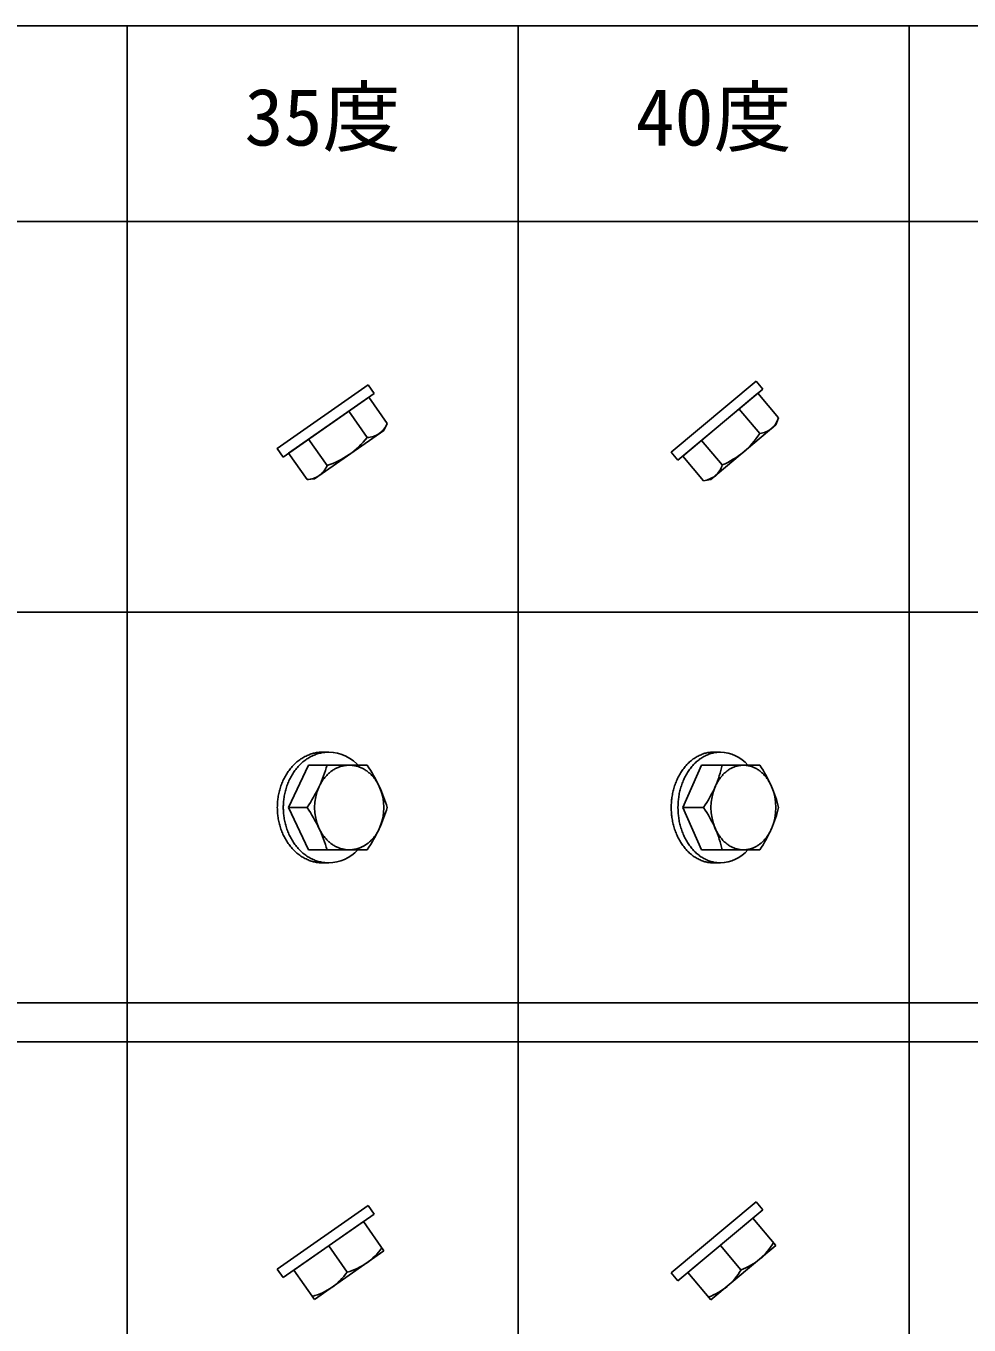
# Model space of a CAD drawing. Units: millimetres, scale not verified. Extents: x -585 to 585, y -390 to 417.
# Drawn here: x -150.5 to -5.8, y 190.5 to 390 of the extents above; entities that cross this region are included whole.
import ezdxf
from ezdxf.enums import TextEntityAlignment as Align

# ---------------------------------------------------------------- set-up
doc = ezdxf.new("R2010")
doc.units = ezdxf.units.MM
doc.header["$LTSCALE"] = 3
doc.layers.add('0-0_0', color=3, linetype='Continuous')
doc.layers.add('F-0', color=4, linetype='Continuous')
doc.styles.add('ＭＳ ゴシック', font='')
doc.styles.get('ＭＳ ゴシック').set_extended_font_data('MS Gothic')

msp = doc.modelspace()

# ---------------------------------------------------------------- linework, layer by layer
at = {"layer": '0-0_0'}
for p, q in [((-38.489, 335.464), (-37.46, 334.238)), ((-111.045, 323.814), (-97.119, 333.565)), ((-98.037, 334.875), (-97.119, 333.565)), ((-50.483, 323.311), (-37.46, 334.238)), ((-49.721, 323.95), (-38.222, 333.599)), ((-38.222, 333.599), (-35.06, 329.831)), ((-110.231, 324.384), (-97.934, 332.994)), ((-97.934, 332.994), (-95.113, 328.965)), ((-37.935, 327.418), (-41.097, 331.187)), ((-98.187, 326.812), (-101.008, 330.842)), ((-35.06, 329.831), (-35.457, 328.739)), ((-95.603, 327.912), (-106.252, 320.456)), ((-95.113, 328.965), (-95.603, 327.912)), ((-35.457, 328.739), (-45.415, 320.383)), ((-104.335, 322.507), (-107.156, 326.537)), ((-43.684, 322.594), (-46.846, 326.362)), ((-107.409, 320.355), (-110.231, 324.384)), ((-46.559, 320.181), (-49.721, 323.95)), ((-106.252, 320.456), (-107.409, 320.355)), ((-45.415, 320.383), (-46.559, 320.181)), ((-110.23, 270), (-107.156, 276.5)), ((-107.156, 276.5), (-98.187, 276.5)), ((-49.721, 270), (-46.846, 276.5)), ((-46.846, 276.5), (-37.934, 276.5)), ((-107.408, 270), (-110.23, 270)), ((-107.156, 263.5), (-110.23, 270)), ((-46.559, 270), (-49.721, 270)), ((-46.846, 263.5), (-49.721, 270)), ((-98.187, 263.5), (-107.156, 263.5)), ((-37.934, 263.5), (-46.846, 263.5)), ((-104.082, 261.5), (-105, 261.5)), ((-43.971, 261.5), (-45, 261.5)), ((-51.511, 198.536), (-38.489, 209.464)), ((-38.489, 209.464), (-37.46, 208.238)), ((-111.963, 199.125), (-98.037, 208.875)), ((-111.045, 197.814), (-97.119, 207.565)), ((-98.037, 208.875), (-97.119, 207.565)), ((-50.483, 197.311), (-37.46, 208.238)), ((-109.407, 198.961), (-98.758, 206.418)), ((-95.603, 201.912), (-98.758, 206.418)), ((-48.951, 198.596), (-38.992, 206.952)), ((-35.457, 202.739), (-38.992, 206.952)), ((-95.603, 201.912), (-106.252, 194.456)), ((-104.082, 202.689), (-101.261, 198.66)), ((-35.457, 202.739), (-45.415, 194.383)), ((-43.972, 202.774), (-40.81, 199.006)), ((-111.045, 197.814), (-111.963, 199.125)), ((-106.252, 194.456), (-109.407, 198.961)), ((-50.483, 197.311), (-51.511, 198.536)), ((-45.415, 194.383), (-48.951, 198.596))]:
    msp.add_line(p, q, dxfattribs=at)
for points in [[(-50.483, 323.311), (-51.511, 324.536), (-38.489, 335.464)], [(-111.045, 323.814), (-111.963, 325.125), (-98.037, 334.875)], [(-111.592, 272.735), (-111.536, 272.933), (-111.474, 273.129), (-111.408, 273.325), (-111.338, 273.519), (-111.264, 273.713), (-111.185, 273.904), (-111.102, 274.094), (-111.015, 274.282), (-110.924, 274.468), (-110.828, 274.651), (-110.728, 274.833), (-110.624, 275.01), (-110.517, 275.186), (-110.405, 275.358), (-110.29, 275.526), (-110.172, 275.692), (-110.049, 275.853), (-109.924, 276.01), (-109.794, 276.164), (-109.662, 276.314), (-109.527, 276.458), (-109.388, 276.599), (-109.248, 276.735), (-109.104, 276.866), (-108.958, 276.993), (-108.81, 277.114), (-108.66, 277.231), (-108.508, 277.343), (-108.353, 277.45), (-108.198, 277.55), (-108.041, 277.646), (-107.883, 277.738), (-107.723, 277.823), (-107.563, 277.903), (-107.402, 277.978), (-107.24, 278.048), (-107.078, 278.113), (-106.916, 278.172), (-106.753, 278.226)], [(-110.675, 272.735), (-110.617, 272.933), (-110.556, 273.129), (-110.49, 273.325), (-110.42, 273.519), (-110.346, 273.713), (-110.267, 273.904), (-110.184, 274.094), (-110.097, 274.282), (-110.005, 274.468), (-109.91, 274.651), (-109.81, 274.833), (-109.707, 275.01), (-109.599, 275.186), (-109.488, 275.358), (-109.372, 275.526), (-109.254, 275.692), (-109.132, 275.853), (-109.006, 276.01), (-108.876, 276.164), (-108.744, 276.314), (-108.609, 276.458), (-108.471, 276.599), (-108.33, 276.735), (-108.186, 276.866), (-108.04, 276.993), (-107.892, 277.114), (-107.742, 277.231), (-107.59, 277.343), (-107.436, 277.45), (-107.28, 277.55), (-107.123, 277.646), (-106.965, 277.738), (-106.805, 277.823), (-106.645, 277.903), (-106.484, 277.978), (-106.323, 278.048), (-106.16, 278.113), (-105.998, 278.172), (-105.836, 278.226)], [(-106.753, 278.226), (-106.591, 278.275), (-106.428, 278.319), (-106.267, 278.358), (-106.105, 278.393), (-105.944, 278.422), (-105.784, 278.446), (-105.625, 278.466), (-105.468, 278.481), (-105.31, 278.492), (-105.155, 278.498), (-105, 278.5), (-104.082, 278.5)], [(-105.836, 278.226), (-105.673, 278.275), (-105.511, 278.319), (-105.349, 278.358), (-105.188, 278.393), (-105.027, 278.422), (-104.867, 278.446), (-104.708, 278.466), (-104.55, 278.481), (-104.392, 278.492), (-104.236, 278.498), (-104.082, 278.5)], [(-50.927, 273.519), (-50.858, 273.713), (-50.784, 273.904), (-50.706, 274.094), (-50.625, 274.282), (-50.539, 274.468), (-50.45, 274.651), (-50.357, 274.833), (-50.26, 275.01), (-50.159, 275.186), (-50.055, 275.358), (-49.947, 275.526), (-49.836, 275.692), (-49.722, 275.853), (-49.604, 276.01), (-49.483, 276.164), (-49.36, 276.314), (-49.233, 276.458), (-49.104, 276.599), (-48.972, 276.735), (-48.838, 276.866), (-48.702, 276.993), (-48.563, 277.114), (-48.422, 277.231), (-48.28, 277.343), (-48.136, 277.45), (-47.99, 277.55), (-47.844, 277.646), (-47.696, 277.738), (-47.546, 277.823), (-47.397, 277.903), (-47.246, 277.978), (-47.095, 278.048), (-46.943, 278.113), (-46.791, 278.172), (-46.639, 278.226), (-46.488, 278.275), (-46.336, 278.319), (-46.185, 278.358), (-46.034, 278.393)], [(-49.898, 273.519), (-49.829, 273.713), (-49.755, 273.904), (-49.678, 274.094), (-49.596, 274.282), (-49.51, 274.468), (-49.422, 274.651), (-49.328, 274.833), (-49.231, 275.01), (-49.13, 275.186), (-49.026, 275.358), (-48.919, 275.526), (-48.808, 275.692), (-48.694, 275.853), (-48.576, 276.01), (-48.455, 276.164), (-48.331, 276.314), (-48.205, 276.458), (-48.075, 276.599), (-47.944, 276.735), (-47.81, 276.866), (-47.673, 276.993), (-47.534, 277.114), (-47.394, 277.231), (-47.251, 277.343), (-47.107, 277.45), (-46.962, 277.55), (-46.815, 277.646), (-46.667, 277.738), (-46.518, 277.823), (-46.368, 277.903), (-46.218, 277.978), (-46.066, 278.048), (-45.915, 278.113), (-45.763, 278.172), (-45.611, 278.226), (-45.459, 278.275), (-45.307, 278.319), (-45.156, 278.358), (-45.006, 278.393)], [(-46.034, 278.393), (-45.883, 278.422), (-45.734, 278.446), (-45.585, 278.466), (-45.437, 278.481), (-45.29, 278.492), (-45.144, 278.498), (-45, 278.5), (-43.971, 278.5)], [(-45.006, 278.393), (-44.855, 278.422), (-44.706, 278.446), (-44.557, 278.466), (-44.409, 278.481), (-44.262, 278.492), (-44.116, 278.498), (-43.971, 278.5)], [(-100.928, 276.5), (-101.049, 276.498), (-101.171, 276.494), (-101.292, 276.485), (-101.414, 276.473), (-101.535, 276.458), (-101.656, 276.439), (-101.776, 276.417), (-101.896, 276.392), (-102.023, 276.362), (-102.149, 276.327), (-102.274, 276.289), (-102.399, 276.247), (-102.523, 276.202), (-102.645, 276.153), (-102.767, 276.1), (-102.888, 276.044), (-103.012, 275.982), (-103.135, 275.915), (-103.256, 275.846), (-103.376, 275.772), (-103.496, 275.694), (-103.612, 275.614), (-103.728, 275.529), (-103.841, 275.441), (-103.955, 275.347), (-104.067, 275.25), (-104.177, 275.15), (-104.284, 275.046), (-104.39, 274.938), (-104.493, 274.827), (-104.594, 274.714), (-104.692, 274.597), (-104.788, 274.477), (-104.882, 274.354), (-104.972, 274.227), (-105.06, 274.098), (-105.145, 273.967), (-105.228, 273.833), (-105.308, 273.696)], [(-100.563, 276.485), (-100.684, 276.494), (-100.806, 276.498), (-100.928, 276.5)], [(-96.316, 273.25), (-96.392, 273.406), (-96.471, 273.557), (-96.548, 273.696), (-96.627, 273.833), (-96.709, 273.967), (-96.795, 274.098), (-96.883, 274.227), (-96.973, 274.354), (-97.067, 274.477), (-97.163, 274.597), (-97.261, 274.714), (-97.362, 274.827), (-97.465, 274.938), (-97.57, 275.046), (-97.678, 275.15), (-97.788, 275.25), (-97.9, 275.347), (-98.014, 275.441), (-98.128, 275.529), (-98.243, 275.614), (-98.36, 275.694), (-98.478, 275.772), (-98.599, 275.846), (-98.72, 275.915), (-98.843, 275.982), (-98.968, 276.044), (-99.088, 276.1), (-99.21, 276.153), (-99.332, 276.202), (-99.456, 276.247), (-99.58, 276.289), (-99.706, 276.327), (-99.832, 276.362), (-99.959, 276.392), (-100.079, 276.417), (-100.199, 276.439), (-100.32, 276.458), (-100.441, 276.473), (-100.563, 276.485)], [(-40.436, 276.5), (-40.55, 276.498), (-40.664, 276.494), (-40.778, 276.485), (-40.891, 276.473), (-41.004, 276.458), (-41.118, 276.439), (-41.23, 276.417), (-41.342, 276.392), (-41.461, 276.362), (-41.578, 276.327), (-41.695, 276.289), (-41.812, 276.247), (-41.927, 276.202), (-42.042, 276.153), (-42.156, 276.1), (-42.269, 276.044), (-42.386, 275.982), (-42.5, 275.915), (-42.614, 275.846), (-42.726, 275.772), (-42.838, 275.694), (-42.947, 275.614), (-43.054, 275.529), (-43.161, 275.441), (-43.267, 275.347), (-43.372, 275.25), (-43.475, 275.15), (-43.575, 275.046), (-43.674, 274.938), (-43.77, 274.827), (-43.865, 274.714), (-43.957, 274.597), (-44.046, 274.477), (-44.134, 274.354), (-44.218, 274.227), (-44.301, 274.098), (-44.381, 273.967), (-44.458, 273.833), (-44.532, 273.696)], [(-40.094, 276.485), (-40.208, 276.494), (-40.322, 276.498), (-40.436, 276.5)], [(-36.124, 273.25), (-36.194, 273.406), (-36.269, 273.557), (-36.34, 273.696), (-36.414, 273.833), (-36.491, 273.967), (-36.571, 274.098), (-36.654, 274.227), (-36.738, 274.354), (-36.826, 274.477), (-36.915, 274.597), (-37.007, 274.714), (-37.102, 274.827), (-37.198, 274.938), (-37.297, 275.046), (-37.398, 275.15), (-37.5, 275.25), (-37.605, 275.347), (-37.711, 275.441), (-37.818, 275.529), (-37.926, 275.614), (-38.034, 275.694), (-38.146, 275.772), (-38.258, 275.846), (-38.372, 275.915), (-38.487, 275.982), (-38.603, 276.044), (-38.716, 276.1), (-38.83, 276.153), (-38.945, 276.202), (-39.06, 276.247), (-39.177, 276.289), (-39.294, 276.327), (-39.411, 276.362), (-39.53, 276.392), (-39.642, 276.417), (-39.755, 276.439), (-39.868, 276.458), (-39.981, 276.473), (-40.094, 276.485)], [(-105.308, 273.696), (-105.384, 273.557), (-105.463, 273.406), (-105.539, 273.25)], [(-50.357, 265.168), (-50.45, 265.349), (-50.539, 265.533), (-50.625, 265.718), (-50.706, 265.906), (-50.784, 266.096), (-50.858, 266.288), (-50.927, 266.482), (-50.993, 266.676), (-51.054, 266.871), (-51.111, 267.068), (-51.165, 267.266), (-51.214, 267.463), (-51.26, 267.662), (-51.302, 267.86), (-51.339, 268.058), (-51.373, 268.256), (-51.402, 268.454), (-51.429, 268.65), (-51.451, 268.847), (-51.47, 269.042), (-51.485, 269.237), (-51.505, 269.622), (-51.511, 270), (-51.505, 270.379), (-51.485, 270.764), (-51.47, 270.958), (-51.451, 271.154), (-51.429, 271.35), (-51.402, 271.547), (-51.373, 271.745), (-51.339, 271.942), (-51.302, 272.141), (-51.26, 272.339), (-51.214, 272.538), (-51.165, 272.735), (-51.111, 272.933), (-51.054, 273.129), (-50.993, 273.325), (-50.927, 273.519)], [(-49.328, 265.168), (-49.422, 265.349), (-49.51, 265.533), (-49.596, 265.718), (-49.678, 265.906), (-49.755, 266.096), (-49.829, 266.288), (-49.898, 266.482), (-49.964, 266.676), (-50.026, 266.871), (-50.083, 267.068), (-50.137, 267.266), (-50.186, 267.463), (-50.231, 267.662), (-50.273, 267.86), (-50.31, 268.058), (-50.344, 268.256), (-50.374, 268.454), (-50.4, 268.65), (-50.422, 268.847), (-50.442, 269.042), (-50.457, 269.237), (-50.476, 269.622), (-50.482, 270), (-50.476, 270.379), (-50.457, 270.764), (-50.442, 270.958), (-50.422, 271.154), (-50.4, 271.35), (-50.374, 271.547), (-50.344, 271.745), (-50.31, 271.942), (-50.273, 272.141), (-50.231, 272.339), (-50.186, 272.538), (-50.137, 272.735), (-50.083, 272.933), (-50.026, 273.129), (-49.964, 273.325), (-49.898, 273.519)], [(-44.532, 273.696), (-44.604, 273.557), (-44.678, 273.406), (-44.748, 273.25)], [(-110.728, 265.168), (-110.828, 265.349), (-110.924, 265.533), (-111.015, 265.718), (-111.102, 265.906), (-111.185, 266.096), (-111.264, 266.288), (-111.338, 266.482), (-111.408, 266.676), (-111.474, 266.871), (-111.536, 267.068), (-111.592, 267.266), (-111.645, 267.463), (-111.694, 267.662), (-111.738, 267.86), (-111.779, 268.058), (-111.815, 268.256), (-111.847, 268.454), (-111.874, 268.65), (-111.898, 268.847), (-111.918, 269.042), (-111.935, 269.237), (-111.947, 269.43), (-111.956, 269.622), (-111.961, 269.812), (-111.963, 270), (-111.961, 270.189), (-111.956, 270.379), (-111.947, 270.571), (-111.935, 270.764), (-111.918, 270.958), (-111.898, 271.154), (-111.874, 271.35), (-111.847, 271.547), (-111.815, 271.745), (-111.779, 271.942), (-111.738, 272.141), (-111.694, 272.339), (-111.645, 272.538), (-111.592, 272.735)], [(-109.81, 265.168), (-109.91, 265.349), (-110.005, 265.533), (-110.097, 265.718), (-110.184, 265.906), (-110.267, 266.096), (-110.346, 266.288), (-110.42, 266.482), (-110.49, 266.676), (-110.556, 266.871), (-110.617, 267.068), (-110.675, 267.266), (-110.728, 267.463), (-110.776, 267.662), (-110.82, 267.86), (-110.86, 268.058), (-110.896, 268.256), (-110.928, 268.454), (-110.956, 268.65), (-110.98, 268.847), (-111, 269.042), (-111.016, 269.237), (-111.029, 269.43), (-111.038, 269.622), (-111.044, 269.812), (-111.045, 270), (-111.044, 270.189), (-111.038, 270.379), (-111.029, 270.571), (-111.016, 270.764), (-111, 270.958), (-110.98, 271.154), (-110.956, 271.35), (-110.928, 271.547), (-110.896, 271.745), (-110.86, 271.942), (-110.82, 272.141), (-110.776, 272.339), (-110.728, 272.538), (-110.675, 272.735)], [(-105.539, 266.75), (-105.463, 266.595), (-105.384, 266.443), (-105.308, 266.304), (-105.228, 266.168), (-105.145, 266.034), (-105.06, 265.902), (-104.972, 265.774), (-104.882, 265.647), (-104.788, 265.524), (-104.692, 265.404), (-104.594, 265.287), (-104.493, 265.173), (-104.39, 265.062), (-104.284, 264.955), (-104.177, 264.851), (-104.067, 264.75), (-103.955, 264.654), (-103.841, 264.56), (-103.728, 264.472), (-103.612, 264.387), (-103.496, 264.306), (-103.376, 264.229), (-103.256, 264.155), (-103.135, 264.086), (-103.012, 264.019), (-102.888, 263.957), (-102.767, 263.901), (-102.645, 263.848), (-102.523, 263.798), (-102.399, 263.754), (-102.274, 263.712), (-102.149, 263.674), (-102.023, 263.639), (-101.896, 263.609), (-101.776, 263.583), (-101.656, 263.562), (-101.535, 263.542), (-101.414, 263.527), (-101.292, 263.516)], [(-97.549, 264.976), (-97.416, 265.114), (-97.288, 265.256), (-97.163, 265.404), (-97.041, 265.557), (-96.924, 265.714), (-96.812, 265.876), (-96.704, 266.042), (-96.6, 266.213), (-96.501, 266.388), (-96.406, 266.567), (-96.316, 266.75)], [(-44.748, 266.75), (-44.678, 266.595), (-44.604, 266.443), (-44.532, 266.304), (-44.458, 266.168), (-44.381, 266.034), (-44.301, 265.902), (-44.218, 265.774), (-44.134, 265.647), (-44.046, 265.524), (-43.957, 265.404), (-43.865, 265.287), (-43.77, 265.173), (-43.674, 265.062), (-43.575, 264.955), (-43.475, 264.851), (-43.372, 264.75), (-43.267, 264.654), (-43.161, 264.56), (-43.054, 264.472), (-42.947, 264.387), (-42.838, 264.306), (-42.726, 264.229), (-42.614, 264.155), (-42.5, 264.086), (-42.386, 264.019), (-42.269, 263.957), (-42.156, 263.901), (-42.042, 263.848), (-41.927, 263.798), (-41.812, 263.754), (-41.695, 263.712), (-41.578, 263.674), (-41.461, 263.639), (-41.342, 263.609), (-41.23, 263.583), (-41.118, 263.562), (-41.004, 263.542), (-40.891, 263.527), (-40.778, 263.516)], [(-37.277, 264.976), (-37.153, 265.114), (-37.032, 265.256), (-36.915, 265.404), (-36.802, 265.557), (-36.693, 265.714), (-36.587, 265.876), (-36.486, 266.042), (-36.39, 266.213), (-36.297, 266.388), (-36.208, 266.567), (-36.124, 266.75)], [(-105, 261.5), (-105.155, 261.502), (-105.31, 261.509), (-105.468, 261.519), (-105.625, 261.534), (-105.784, 261.554), (-105.944, 261.579), (-106.105, 261.608), (-106.267, 261.642), (-106.428, 261.682), (-106.591, 261.725), (-106.753, 261.774), (-106.916, 261.829), (-107.078, 261.888), (-107.24, 261.952), (-107.402, 262.022), (-107.563, 262.097), (-107.723, 262.178), (-107.883, 262.263), (-108.041, 262.354), (-108.198, 262.45), (-108.353, 262.551), (-108.508, 262.658), (-108.66, 262.77), (-108.81, 262.886), (-108.958, 263.007), (-109.104, 263.134), (-109.248, 263.266), (-109.388, 263.402), (-109.527, 263.542), (-109.662, 263.687), (-109.794, 263.836), (-109.924, 263.99), (-110.049, 264.147), (-110.172, 264.309), (-110.29, 264.474), (-110.405, 264.642), (-110.517, 264.814), (-110.624, 264.99), (-110.728, 265.168)], [(-104.082, 261.5), (-104.236, 261.502), (-104.392, 261.509), (-104.55, 261.519), (-104.708, 261.534), (-104.867, 261.554), (-105.027, 261.579), (-105.188, 261.608), (-105.349, 261.642), (-105.511, 261.682), (-105.673, 261.725), (-105.836, 261.774), (-105.998, 261.829), (-106.16, 261.888), (-106.323, 261.952), (-106.484, 262.022), (-106.645, 262.097), (-106.805, 262.178), (-106.965, 262.263), (-107.123, 262.354), (-107.28, 262.45), (-107.436, 262.551), (-107.59, 262.658), (-107.742, 262.77), (-107.892, 262.886), (-108.04, 263.007), (-108.186, 263.134), (-108.33, 263.266), (-108.471, 263.402), (-108.609, 263.542), (-108.744, 263.687), (-108.876, 263.836), (-109.006, 263.99), (-109.132, 264.147), (-109.254, 264.309), (-109.372, 264.474), (-109.488, 264.642), (-109.599, 264.814), (-109.707, 264.99), (-109.81, 265.168)], [(-101.292, 263.516), (-101.171, 263.507), (-101.049, 263.502), (-100.928, 263.5)], [(-100.928, 263.5), (-100.84, 263.501), (-100.753, 263.504), (-100.666, 263.508), (-100.58, 263.514), (-100.492, 263.522), (-100.406, 263.531), (-100.32, 263.543), (-100.233, 263.556), (-100.147, 263.57), (-100.061, 263.587), (-99.975, 263.605), (-99.889, 263.625), (-99.804, 263.646), (-99.719, 263.67), (-99.634, 263.695), (-99.549, 263.722), (-99.465, 263.75), (-99.382, 263.78), (-99.299, 263.812), (-99.216, 263.846), (-99.133, 263.88), (-99.052, 263.917), (-98.971, 263.955), (-98.89, 263.995), (-98.81, 264.037), (-98.73, 264.08), (-98.651, 264.124), (-98.572, 264.17), (-98.495, 264.218), (-98.418, 264.268), (-98.341, 264.318), (-98.265, 264.371), (-98.19, 264.425), (-98.116, 264.481), (-98.042, 264.538), (-97.969, 264.596), (-97.826, 264.717), (-97.686, 264.844), (-97.549, 264.976)], [(-45, 261.5), (-45.144, 261.502), (-45.29, 261.509), (-45.437, 261.519), (-45.585, 261.534), (-45.734, 261.554), (-45.883, 261.579), (-46.034, 261.608), (-46.185, 261.642), (-46.336, 261.682), (-46.488, 261.725), (-46.639, 261.774), (-46.791, 261.829), (-46.943, 261.888), (-47.095, 261.952), (-47.246, 262.022), (-47.397, 262.097), (-47.546, 262.178), (-47.696, 262.263), (-47.844, 262.354), (-47.99, 262.45), (-48.136, 262.551), (-48.28, 262.658), (-48.422, 262.77), (-48.563, 262.886), (-48.702, 263.007), (-48.838, 263.134), (-48.972, 263.266), (-49.104, 263.402), (-49.233, 263.542), (-49.36, 263.687), (-49.483, 263.836), (-49.604, 263.99), (-49.722, 264.147), (-49.836, 264.309), (-49.947, 264.474), (-50.055, 264.642), (-50.159, 264.814), (-50.26, 264.99), (-50.357, 265.168)], [(-43.971, 261.5), (-44.116, 261.502), (-44.262, 261.509), (-44.409, 261.519), (-44.557, 261.534), (-44.706, 261.554), (-44.855, 261.579), (-45.006, 261.608), (-45.156, 261.642), (-45.307, 261.682), (-45.459, 261.725), (-45.611, 261.774), (-45.763, 261.829), (-45.915, 261.888), (-46.066, 261.952), (-46.218, 262.022), (-46.368, 262.097), (-46.518, 262.178), (-46.667, 262.263), (-46.815, 262.354), (-46.962, 262.45), (-47.107, 262.551), (-47.251, 262.658), (-47.394, 262.77), (-47.534, 262.886), (-47.673, 263.007), (-47.81, 263.134), (-47.944, 263.266), (-48.075, 263.402), (-48.205, 263.542), (-48.331, 263.687), (-48.455, 263.836), (-48.576, 263.99), (-48.694, 264.147), (-48.808, 264.309), (-48.919, 264.474), (-49.026, 264.642), (-49.13, 264.814), (-49.231, 264.99), (-49.328, 265.168)], [(-40.778, 263.516), (-40.664, 263.507), (-40.55, 263.502), (-40.436, 263.5)], [(-40.436, 263.5), (-40.354, 263.501), (-40.273, 263.504), (-40.192, 263.508), (-40.11, 263.514), (-40.03, 263.522), (-39.948, 263.531), (-39.867, 263.543), (-39.786, 263.556), (-39.706, 263.57), (-39.626, 263.587), (-39.546, 263.605), (-39.466, 263.625), (-39.386, 263.646), (-39.306, 263.67), (-39.226, 263.695), (-39.147, 263.722), (-39.069, 263.75), (-38.99, 263.78), (-38.913, 263.812), (-38.835, 263.846), (-38.758, 263.88), (-38.682, 263.917), (-38.606, 263.955), (-38.53, 263.995), (-38.455, 264.037), (-38.381, 264.08), (-38.307, 264.124), (-38.234, 264.17), (-38.162, 264.218), (-38.089, 264.268), (-38.018, 264.318), (-37.946, 264.371), (-37.876, 264.425), (-37.806, 264.481), (-37.738, 264.538), (-37.67, 264.596), (-37.535, 264.717), (-37.405, 264.844), (-37.277, 264.976)]]:
    msp.add_lwpolyline(points, dxfattribs=at)
for centre, radius, start, end in [((-38.633, 330.965), 3.75, 312.005, 342.375), ((-98.358, 330.556), 3.748, 272.618, 302.994), ((-98.574, 330.407), 3.75, 307.005, 337.375), ((-49.157, 334.722), 13.39, 310.642, 326.946), ((-38.431, 331.133), 3.748, 277.618, 307.994), ((-108.73, 335.066), 13.39, 305.642, 321.946), ((-108.484, 335.238), 13.39, 288.054, 304.358), ((-48.928, 334.915), 13.39, 293.054, 309.358), ((-107.794, 323.948), 3.748, 307.006, 337.382), ((-47.256, 323.728), 3.748, 312.006, 342.382), ((-107.58, 324.1), 3.75, 272.624, 302.995), ((-47.056, 323.898), 3.75, 277.624, 307.995), ((-104.202, 272.17), 6.332, 39.472, 88.915), ((-44.102, 272.826), 5.676, 40.345, 88.684), ((-124.007, 281.94), 20.41, 334.802, 344.542), ((-119.594, 262.019), 25.846, 25.757, 34.076), ((-60.774, 280.297), 17.506, 336.265, 347.474), ((-56.647, 263.946), 22.534, 24.388, 33.857), ((-128.824, 284.486), 25.854, 325.925, 334.243), ((-98.492, 270), 7.76, 155.237, 204.762), ((-103.363, 270), 7.76, 335.237, 24.762), ((-114.788, 264.559), 20.414, 15.459, 25.199), ((-65.278, 282.558), 22.541, 326.144, 335.612), ((-37.166, 270), 8.25, 156.798, 203.202), ((-52.153, 266.202), 17.51, 12.527, 23.737), ((-43.707, 270), 8.25, 336.798, 23.202), ((-128.824, 255.515), 25.854, 25.757, 34.074), ((-114.788, 275.442), 20.414, 334.8, 344.541), ((-65.278, 257.442), 22.542, 24.388, 33.856), ((-52.152, 273.798), 17.51, 336.263, 347.473), ((-124.007, 258.06), 20.41, 15.458, 25.198), ((-119.595, 277.982), 25.846, 325.924, 334.243), ((-60.774, 259.704), 17.506, 12.526, 23.735), ((-56.647, 276.054), 22.534, 326.143, 335.612), ((-104.18, 267.75), 6.251, 270.89, 317.162), ((-44.102, 267.175), 5.676, 271.316, 319.659), ((-104.215, 208.301), 10.174, 305.793, 324.466), ((-44.593, 208.353), 10.174, 310.793, 329.466), ((-103.986, 208.465), 10.177, 285.537, 304.209), ((-44.379, 208.536), 10.177, 290.537, 309.209), ((-109.542, 204.575), 10.177, 305.791, 324.463), ((-49.574, 204.177), 10.177, 310.791, 329.463), ((-109.31, 204.733), 10.174, 285.534, 304.207), ((-49.357, 204.355), 10.174, 290.534, 309.207)]:
    msp.add_arc(centre, radius, start, end, dxfattribs=at)
at = {"layer": 'F-0'}
for p, q in [((-135, 390), (-135, -390)), ((-75, 390), (-75, -390)), ((-15, 390), (-15, -390)), ((-555, 300), (585, 300)), ((-555, 240), (585, 240)), ((-555, 234), (585, 234))]:
    msp.add_line(p, q, dxfattribs=at)
at = {"layer": 'F-0', "color": 6}
msp.add_line((-585, 360), (585, 360), dxfattribs=at)
msp.add_lwpolyline([(-585, 390), (585, 390), (585, -390)], dxfattribs=at)

# ---------------------------------------------------------------- texts
at = {"layer": 'F-0', "color": 7, "style": 'ＭＳ ゴシック'}
for s, p in [('35度', (-117, 369)), ('40度', (-57, 369))]:
    msp.add_text(s, height=8.798, dxfattribs=at).set_placement(p, align=Align.BOTTOM_LEFT)

doc.saveas('drawing.dxf')
